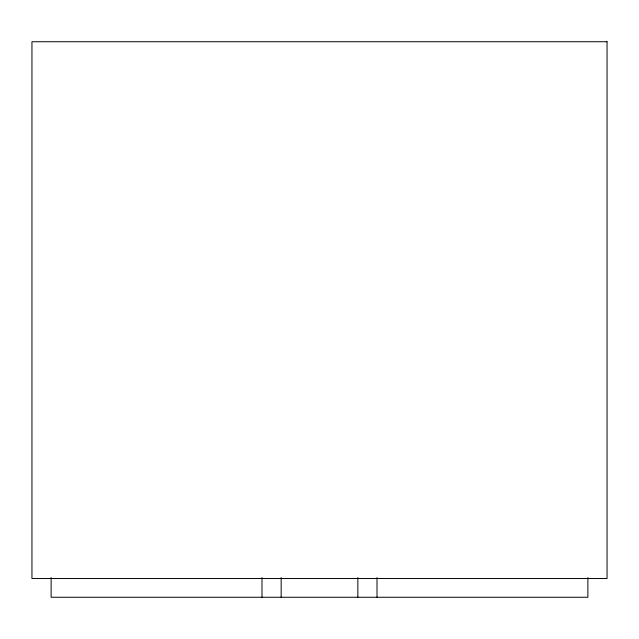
<?xml version="1.0" encoding="UTF-8"?>
<svg xmlns="http://www.w3.org/2000/svg" width="639" height="639" viewBox="0 0 639 639"><rect width="100%" height="100%" fill="white"/><g stroke="black" fill="none" stroke-linecap="round" stroke-linejoin="round"><path stroke-width="0.96" d="M587.88 577.568L587.88 597.265L51.12 597.265L51.12 577.568M377.01 577.568L377.01 597.265M357.84 577.568L357.84 597.265M281.16 577.568L281.16 597.265M261.99 577.568L261.99 597.265M607.05 41.735L31.95 41.735L31.95 578.495L607.05 578.495L607.05 41.735"/></g></svg>
